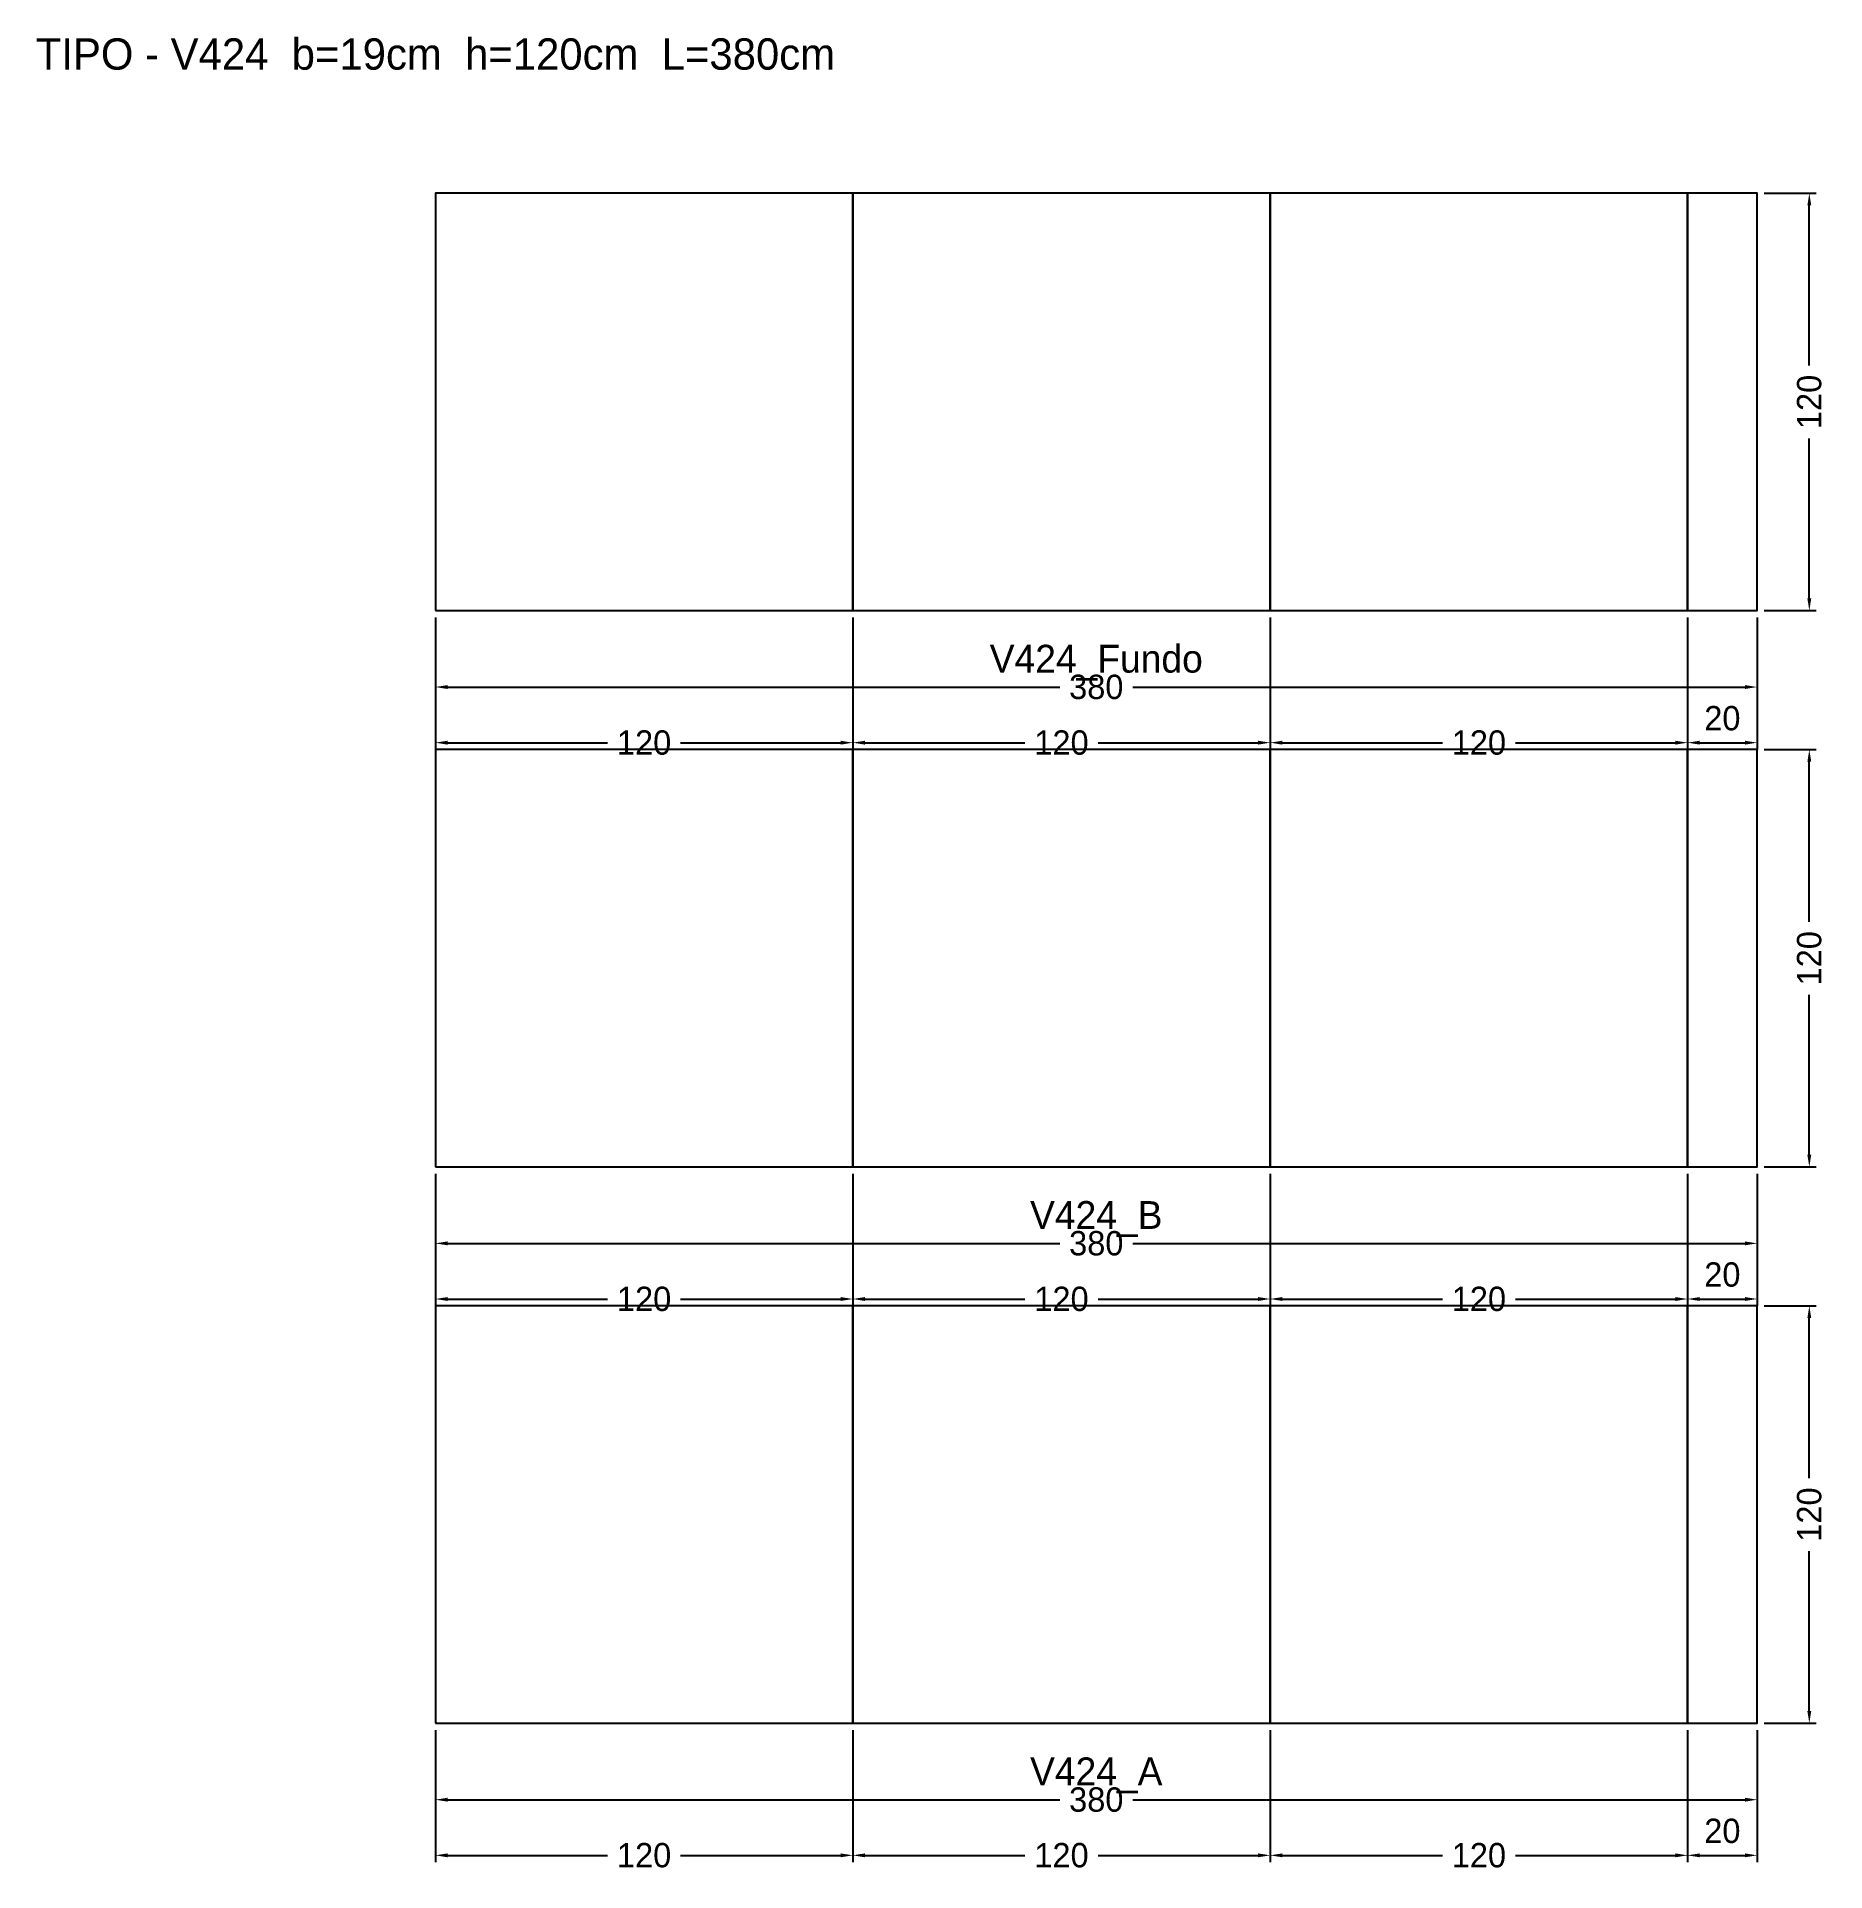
# Model space of a CAD drawing. Header units: metres. Extents: x -115 to 400, y -43 to 485.
import ezdxf

# ---------------------------------------------------------------- set-up
doc = ezdxf.new("R2010")
doc.units = ezdxf.units.M
for name, color, linetype in [('COTA', 3, 'Continuous'), ('NOMENCLATURA', 2, 'Continuous'), ('Paineis', 7, 'Continuous'), ('Texto Secao', 2, 'Continuous')]:
    doc.layers.add(name, color=color, linetype=linetype)
doc.dimstyles.new('COTA_VIG', dxfattribs={"dimtxt": 7, "dimasz": 3.5, "dimexe": 2, "dimexo": 2, "dimgap": 1.5, "dimtad": 1, "dimdec": 1, "dimcen": 2.5, "dimclrd": 3, "dimclre": 3, "dimclrt": 3, "dimazin": 3, "dimtfac": 1, "dimtmove": 0, "dimatfit": 3})

# ---------------------------------------------------------------- blocks, each defined once
blk = doc.blocks.new('_CLOSEDFILLED')
at = {"color": 0, "linetype": 'BYBLOCK'}
blk.add_solid([(-1, 0.16), (0, 0), (-1, -0.16)], dxfattribs=at)
blk = doc.blocks.new('*D1')
at = {"color": 3}
for p, q in [((0, -2), (0, -24)), ((380, -2), (380, -24)), ((3.5, -22), (179.5, -22)), ((200.5, -22), (376.5, -22))]:
    blk.add_line(p, q, dxfattribs=at)
at = {"layer": 'Defpoints'}
for p in [(0, 0), (380, 0), (0, -22)]:
    blk.add_point(p, dxfattribs=at)
at = {"layer": 'COTA', "color": 3, "xscale": 3.5, "yscale": 3.5, "rotation": 180}
blk.add_blockref('_CLOSEDFILLED', (0, -22), dxfattribs=at)
at = {"layer": 'COTA', "color": 3, "xscale": 3.5, "yscale": 3.5}
blk.add_blockref('_CLOSEDFILLED', (380, -22), dxfattribs=at)
at = {"layer": 'COTA', "color": 3, "insert": (190, -22), "char_height": 7, "attachment_point": 5}
blk.add_mtext('380', dxfattribs=at)
blk = doc.blocks.new('*D2')
at = {"color": 3}
for p, q in [((0, -2), (0, -40)), ((120, -2), (120, -40)), ((3.5, -38), (49.5, -38)), ((70.5, -38), (116.5, -38))]:
    blk.add_line(p, q, dxfattribs=at)
at = {"layer": 'Defpoints'}
for p in [(0, 0), (120, 0), (0, -38)]:
    blk.add_point(p, dxfattribs=at)
at = {"layer": 'COTA', "color": 3, "xscale": 3.5, "yscale": 3.5, "rotation": 180}
blk.add_blockref('_CLOSEDFILLED', (0, -38), dxfattribs=at)
at = {"layer": 'COTA', "color": 3, "xscale": 3.5, "yscale": 3.5}
blk.add_blockref('_CLOSEDFILLED', (120, -38), dxfattribs=at)
at = {"layer": 'COTA', "color": 3, "insert": (60, -38), "char_height": 7, "attachment_point": 5}
blk.add_mtext('120', dxfattribs=at)
blk = doc.blocks.new('*D3')
at = {"color": 3}
for p, q in [((120, -2), (120, -40)), ((240, -2), (240, -40)), ((123.5, -38), (169.5, -38)), ((190.5, -38), (236.5, -38))]:
    blk.add_line(p, q, dxfattribs=at)
at = {"layer": 'Defpoints'}
for p in [(120, 0), (240, 0), (120, -38)]:
    blk.add_point(p, dxfattribs=at)
at = {"layer": 'COTA', "color": 3, "xscale": 3.5, "yscale": 3.5, "rotation": 180}
blk.add_blockref('_CLOSEDFILLED', (120, -38), dxfattribs=at)
at = {"layer": 'COTA', "color": 3, "xscale": 3.5, "yscale": 3.5}
blk.add_blockref('_CLOSEDFILLED', (240, -38), dxfattribs=at)
at = {"layer": 'COTA', "color": 3, "insert": (180, -38), "char_height": 7, "attachment_point": 5}
blk.add_mtext('120', dxfattribs=at)
blk = doc.blocks.new('*D4')
at = {"color": 3}
for p, q in [((240, -2), (240, -40)), ((360, -2), (360, -40)), ((243.5, -38), (289.5, -38)), ((310.5, -38), (356.5, -38))]:
    blk.add_line(p, q, dxfattribs=at)
at = {"layer": 'Defpoints'}
for p in [(240, 0), (360, 0), (240, -38)]:
    blk.add_point(p, dxfattribs=at)
at = {"layer": 'COTA', "color": 3, "xscale": 3.5, "yscale": 3.5, "rotation": 180}
blk.add_blockref('_CLOSEDFILLED', (240, -38), dxfattribs=at)
at = {"layer": 'COTA', "color": 3, "xscale": 3.5, "yscale": 3.5}
blk.add_blockref('_CLOSEDFILLED', (360, -38), dxfattribs=at)
at = {"layer": 'COTA', "color": 3, "insert": (300, -38), "char_height": 7, "attachment_point": 5}
blk.add_mtext('120', dxfattribs=at)
blk = doc.blocks.new('*D5')
at = {"color": 3}
for p, q in [((360, -2), (360, -40)), ((380, -2), (380, -40)), ((363.5, -38), (376.5, -38))]:
    blk.add_line(p, q, dxfattribs=at)
at = {"layer": 'Defpoints'}
for p in [(360, 0), (380, 0), (360, -38)]:
    blk.add_point(p, dxfattribs=at)
at = {"layer": 'COTA', "color": 3, "xscale": 3.5, "yscale": 3.5, "rotation": 180}
blk.add_blockref('_CLOSEDFILLED', (360, -38), dxfattribs=at)
at = {"layer": 'COTA', "color": 3, "xscale": 3.5, "yscale": 3.5}
blk.add_blockref('_CLOSEDFILLED', (380, -38), dxfattribs=at)
at = {"layer": 'COTA', "color": 3, "insert": (370, -31), "char_height": 7, "attachment_point": 5}
blk.add_mtext('20', dxfattribs=at)
blk = doc.blocks.new('*D6')
at = {"color": 3}
for p, q in [((382, 120), (397, 120)), ((395, 70.5), (395, 116.5)), ((395, 3.5), (395, 49.5)), ((382, 0), (397, 0))]:
    blk.add_line(p, q, dxfattribs=at)
at = {"layer": 'Defpoints'}
for p in [(380, 120), (380, 0), (395, 0)]:
    blk.add_point(p, dxfattribs=at)
at = {"layer": 'COTA', "color": 3, "xscale": 3.5, "yscale": 3.5}
for p, rotation in [((395, 120), 90), ((395, 0), 270)]:
    blk.add_blockref('_CLOSEDFILLED', p, dxfattribs=dict(at, rotation=rotation))
at = {"layer": 'COTA', "color": 3, "insert": (395, 60), "char_height": 7, "attachment_point": 5, "rotation": 90}
blk.add_mtext('120', dxfattribs=at)
blk = doc.blocks.new('*D7')
at = {"color": 3}
for p, q in [((0, 158), (0, 136)), ((380, 158), (380, 136)), ((3.5, 138), (179.5, 138)), ((200.5, 138), (376.5, 138))]:
    blk.add_line(p, q, dxfattribs=at)
at = {"layer": 'Defpoints'}
for p in [(0, 160), (380, 160), (0, 138)]:
    blk.add_point(p, dxfattribs=at)
at = {"layer": 'COTA', "color": 3, "xscale": 3.5, "yscale": 3.5, "rotation": 180}
blk.add_blockref('_CLOSEDFILLED', (0, 138), dxfattribs=at)
at = {"layer": 'COTA', "color": 3, "xscale": 3.5, "yscale": 3.5}
blk.add_blockref('_CLOSEDFILLED', (380, 138), dxfattribs=at)
at = {"layer": 'COTA', "color": 3, "insert": (190, 138), "char_height": 7, "attachment_point": 5}
blk.add_mtext('380', dxfattribs=at)
blk = doc.blocks.new('*D8')
at = {"color": 3}
for p, q in [((0, 158), (0, 120)), ((120, 158), (120, 120)), ((3.5, 122), (49.5, 122)), ((70.5, 122), (116.5, 122))]:
    blk.add_line(p, q, dxfattribs=at)
at = {"layer": 'Defpoints'}
for p in [(0, 160), (120, 160), (0, 122)]:
    blk.add_point(p, dxfattribs=at)
at = {"layer": 'COTA', "color": 3, "xscale": 3.5, "yscale": 3.5, "rotation": 180}
blk.add_blockref('_CLOSEDFILLED', (0, 122), dxfattribs=at)
at = {"layer": 'COTA', "color": 3, "xscale": 3.5, "yscale": 3.5}
blk.add_blockref('_CLOSEDFILLED', (120, 122), dxfattribs=at)
at = {"layer": 'COTA', "color": 3, "insert": (60, 122), "char_height": 7, "attachment_point": 5}
blk.add_mtext('120', dxfattribs=at)
blk = doc.blocks.new('*D9')
at = {"color": 3}
for p, q in [((120, 158), (120, 120)), ((240, 158), (240, 120)), ((123.5, 122), (169.5, 122)), ((190.5, 122), (236.5, 122))]:
    blk.add_line(p, q, dxfattribs=at)
at = {"layer": 'Defpoints'}
for p in [(120, 160), (240, 160), (120, 122)]:
    blk.add_point(p, dxfattribs=at)
at = {"layer": 'COTA', "color": 3, "xscale": 3.5, "yscale": 3.5, "rotation": 180}
blk.add_blockref('_CLOSEDFILLED', (120, 122), dxfattribs=at)
at = {"layer": 'COTA', "color": 3, "xscale": 3.5, "yscale": 3.5}
blk.add_blockref('_CLOSEDFILLED', (240, 122), dxfattribs=at)
at = {"layer": 'COTA', "color": 3, "insert": (180, 122), "char_height": 7, "attachment_point": 5}
blk.add_mtext('120', dxfattribs=at)
blk = doc.blocks.new('*D10')
at = {"color": 3}
for p, q in [((240, 158), (240, 120)), ((360, 158), (360, 120)), ((243.5, 122), (289.5, 122)), ((310.5, 122), (356.5, 122))]:
    blk.add_line(p, q, dxfattribs=at)
at = {"layer": 'Defpoints'}
for p in [(240, 160), (360, 160), (240, 122)]:
    blk.add_point(p, dxfattribs=at)
at = {"layer": 'COTA', "color": 3, "xscale": 3.5, "yscale": 3.5, "rotation": 180}
blk.add_blockref('_CLOSEDFILLED', (240, 122), dxfattribs=at)
at = {"layer": 'COTA', "color": 3, "xscale": 3.5, "yscale": 3.5}
blk.add_blockref('_CLOSEDFILLED', (360, 122), dxfattribs=at)
at = {"layer": 'COTA', "color": 3, "insert": (300, 122), "char_height": 7, "attachment_point": 5}
blk.add_mtext('120', dxfattribs=at)
blk = doc.blocks.new('*D11')
at = {"color": 3}
for p, q in [((360, 158), (360, 120)), ((380, 158), (380, 120)), ((363.5, 122), (376.5, 122))]:
    blk.add_line(p, q, dxfattribs=at)
at = {"layer": 'Defpoints'}
for p in [(360, 160), (380, 160), (360, 122)]:
    blk.add_point(p, dxfattribs=at)
at = {"layer": 'COTA', "color": 3, "xscale": 3.5, "yscale": 3.5, "rotation": 180}
blk.add_blockref('_CLOSEDFILLED', (360, 122), dxfattribs=at)
at = {"layer": 'COTA', "color": 3, "xscale": 3.5, "yscale": 3.5}
blk.add_blockref('_CLOSEDFILLED', (380, 122), dxfattribs=at)
at = {"layer": 'COTA', "color": 3, "insert": (370, 129), "char_height": 7, "attachment_point": 5}
blk.add_mtext('20', dxfattribs=at)
blk = doc.blocks.new('*D12')
at = {"color": 3}
for p, q in [((382, 280), (397, 280)), ((395, 230.5), (395, 276.5)), ((395, 163.5), (395, 209.5)), ((382, 160), (397, 160))]:
    blk.add_line(p, q, dxfattribs=at)
at = {"layer": 'Defpoints'}
for p in [(380, 280), (380, 160), (395, 160)]:
    blk.add_point(p, dxfattribs=at)
at = {"layer": 'COTA', "color": 3, "xscale": 3.5, "yscale": 3.5}
for p, rotation in [((395, 280), 90), ((395, 160), 270)]:
    blk.add_blockref('_CLOSEDFILLED', p, dxfattribs=dict(at, rotation=rotation))
at = {"layer": 'COTA', "color": 3, "insert": (395, 220), "char_height": 7, "attachment_point": 5, "rotation": 90}
blk.add_mtext('120', dxfattribs=at)
blk = doc.blocks.new('*D13')
at = {"color": 3}
for p, q in [((0, 318), (0, 296)), ((380, 318), (380, 296)), ((3.5, 298), (179.5, 298)), ((200.5, 298), (376.5, 298))]:
    blk.add_line(p, q, dxfattribs=at)
at = {"layer": 'Defpoints'}
for p in [(0, 320), (380, 320), (0, 298)]:
    blk.add_point(p, dxfattribs=at)
at = {"layer": 'COTA', "color": 3, "xscale": 3.5, "yscale": 3.5, "rotation": 180}
blk.add_blockref('_CLOSEDFILLED', (0, 298), dxfattribs=at)
at = {"layer": 'COTA', "color": 3, "xscale": 3.5, "yscale": 3.5}
blk.add_blockref('_CLOSEDFILLED', (380, 298), dxfattribs=at)
at = {"layer": 'COTA', "color": 3, "insert": (190, 298), "char_height": 7, "attachment_point": 5}
blk.add_mtext('380', dxfattribs=at)
blk = doc.blocks.new('*D14')
at = {"color": 3}
for p, q in [((0, 318), (0, 280)), ((120, 318), (120, 280)), ((3.5, 282), (49.5, 282)), ((70.5, 282), (116.5, 282))]:
    blk.add_line(p, q, dxfattribs=at)
at = {"layer": 'Defpoints'}
for p in [(0, 320), (120, 320), (0, 282)]:
    blk.add_point(p, dxfattribs=at)
at = {"layer": 'COTA', "color": 3, "xscale": 3.5, "yscale": 3.5, "rotation": 180}
blk.add_blockref('_CLOSEDFILLED', (0, 282), dxfattribs=at)
at = {"layer": 'COTA', "color": 3, "xscale": 3.5, "yscale": 3.5}
blk.add_blockref('_CLOSEDFILLED', (120, 282), dxfattribs=at)
at = {"layer": 'COTA', "color": 3, "insert": (60, 282), "char_height": 7, "attachment_point": 5}
blk.add_mtext('120', dxfattribs=at)
blk = doc.blocks.new('*D15')
at = {"color": 3}
for p, q in [((120, 318), (120, 280)), ((240, 318), (240, 280)), ((123.5, 282), (169.5, 282)), ((190.5, 282), (236.5, 282))]:
    blk.add_line(p, q, dxfattribs=at)
at = {"layer": 'Defpoints'}
for p in [(120, 320), (240, 320), (120, 282)]:
    blk.add_point(p, dxfattribs=at)
at = {"layer": 'COTA', "color": 3, "xscale": 3.5, "yscale": 3.5, "rotation": 180}
blk.add_blockref('_CLOSEDFILLED', (120, 282), dxfattribs=at)
at = {"layer": 'COTA', "color": 3, "xscale": 3.5, "yscale": 3.5}
blk.add_blockref('_CLOSEDFILLED', (240, 282), dxfattribs=at)
at = {"layer": 'COTA', "color": 3, "insert": (180, 282), "char_height": 7, "attachment_point": 5}
blk.add_mtext('120', dxfattribs=at)
blk = doc.blocks.new('*D16')
at = {"color": 3}
for p, q in [((240, 318), (240, 280)), ((360, 318), (360, 280)), ((243.5, 282), (289.5, 282)), ((310.5, 282), (356.5, 282))]:
    blk.add_line(p, q, dxfattribs=at)
at = {"layer": 'Defpoints'}
for p in [(240, 320), (360, 320), (240, 282)]:
    blk.add_point(p, dxfattribs=at)
at = {"layer": 'COTA', "color": 3, "xscale": 3.5, "yscale": 3.5, "rotation": 180}
blk.add_blockref('_CLOSEDFILLED', (240, 282), dxfattribs=at)
at = {"layer": 'COTA', "color": 3, "xscale": 3.5, "yscale": 3.5}
blk.add_blockref('_CLOSEDFILLED', (360, 282), dxfattribs=at)
at = {"layer": 'COTA', "color": 3, "insert": (300, 282), "char_height": 7, "attachment_point": 5}
blk.add_mtext('120', dxfattribs=at)
blk = doc.blocks.new('*D17')
at = {"color": 3}
for p, q in [((360, 318), (360, 280)), ((380, 318), (380, 280)), ((363.5, 282), (376.5, 282))]:
    blk.add_line(p, q, dxfattribs=at)
at = {"layer": 'Defpoints'}
for p in [(360, 320), (380, 320), (360, 282)]:
    blk.add_point(p, dxfattribs=at)
at = {"layer": 'COTA', "color": 3, "xscale": 3.5, "yscale": 3.5, "rotation": 180}
blk.add_blockref('_CLOSEDFILLED', (360, 282), dxfattribs=at)
at = {"layer": 'COTA', "color": 3, "xscale": 3.5, "yscale": 3.5}
blk.add_blockref('_CLOSEDFILLED', (380, 282), dxfattribs=at)
at = {"layer": 'COTA', "color": 3, "insert": (370, 289), "char_height": 7, "attachment_point": 5}
blk.add_mtext('20', dxfattribs=at)
blk = doc.blocks.new('*D18')
at = {"color": 3}
for p, q in [((382, 440), (397, 440)), ((395, 390.5), (395, 436.5)), ((395, 323.5), (395, 369.5)), ((382, 320), (397, 320))]:
    blk.add_line(p, q, dxfattribs=at)
at = {"layer": 'Defpoints'}
for p in [(380, 440), (380, 320), (395, 320)]:
    blk.add_point(p, dxfattribs=at)
at = {"layer": 'COTA', "color": 3, "xscale": 3.5, "yscale": 3.5}
for p, rotation in [((395, 440), 90), ((395, 320), 270)]:
    blk.add_blockref('_CLOSEDFILLED', p, dxfattribs=dict(at, rotation=rotation))
at = {"layer": 'COTA', "color": 3, "insert": (395, 380), "char_height": 7, "attachment_point": 5, "rotation": 90}
blk.add_mtext('120', dxfattribs=at)

msp = doc.modelspace()

# ---------------------------------------------------------------- linework, layer by layer
at = {"layer": 'Paineis'}
for points in [[(0, 320), (120, 320), (120, 440), (0, 440)], [(120, 320), (240, 320), (240, 440), (120, 440)], [(240, 320), (360, 320), (360, 440), (240, 440)], [(360, 320), (380, 320), (380, 440), (360, 440)], [(0, 160), (120, 160), (120, 280), (0, 280)], [(120, 160), (240, 160), (240, 280), (120, 280)], [(240, 160), (360, 160), (360, 280), (240, 280)], [(360, 160), (380, 160), (380, 280), (360, 280)], [(0, 0), (120, 0), (120, 120), (0, 120)], [(120, 0), (240, 0), (240, 120), (120, 120)], [(240, 0), (360, 0), (360, 120), (240, 120)], [(360, 0), (380, 0), (380, 120), (360, 120)]]:
    msp.add_lwpolyline(points, close=True, dxfattribs=at)

# ---------------------------------------------------------------- texts
at = {"layer": 'NOMENCLATURA', "insert": (0, 480), "char_height": 9, "width": 400, "attachment_point": 5}
msp.add_mtext('TIPO - V424  b=19cm  h=120cm  L=380cm', dxfattribs=at)
at = {"layer": 'Texto Secao', "char_height": 8, "width": 400, "attachment_point": 5}
for s, insert in [('V424_Fundo', (190, 305)), ('V424_B', (190, 145)), ('V424_A', (190, -15))]:
    msp.add_mtext(s, dxfattribs=dict(at, insert=insert))

# ---------------------------------------------------------------- dimensions: what is measured, and where the dimension line sits
at = {"layer": 'COTA'}
for base, p1, p2, picture, middle in [((395, 320), (380, 320), (380, 440), '*D18', (395, 380)), ((395, 160), (380, 160), (380, 280), '*D12', (395, 220)), ((395, 0), (380, 0), (380, 120), '*D6', (395, 60))]:
    dim = msp.add_linear_dim(base=base, p1=p1, p2=p2, angle=90, dimstyle='COTA_VIG', dxfattribs=at)
    dim.commit()
    dim.dimension.update_dxf_attribs({"geometry": picture, "text_midpoint": middle})
for base, p1, p2, picture, middle in [((0, 298), (0, 320), (380, 320), '*D13', (190, 298)), ((0, 282), (0, 320), (120, 320), '*D14', (60, 282)), ((120, 282), (120, 320), (240, 320), '*D15', (180, 282)), ((240, 282), (240, 320), (360, 320), '*D16', (300, 282)), ((360, 282), (360, 320), (380, 320), '*D17', (370, 289)), ((0, 138), (0, 160), (380, 160), '*D7', (190, 138)), ((0, 122), (0, 160), (120, 160), '*D8', (60, 122)), ((120, 122), (120, 160), (240, 160), '*D9', (180, 122)), ((240, 122), (240, 160), (360, 160), '*D10', (300, 122)), ((360, 122), (360, 160), (380, 160), '*D11', (370, 129)), ((0, -22), (0, 0), (380, 0), '*D1', (190, -22)), ((0, -38), (0, 0), (120, 0), '*D2', (60, -38)), ((120, -38), (120, 0), (240, 0), '*D3', (180, -38)), ((240, -38), (240, 0), (360, 0), '*D4', (300, -38)), ((360, -38), (360, 0), (380, 0), '*D5', (370, -31))]:
    dim = msp.add_linear_dim(base=base, p1=p1, p2=p2, dimstyle='COTA_VIG', dxfattribs=at)
    dim.commit()
    dim.dimension.update_dxf_attribs({"geometry": picture, "text_midpoint": middle})

doc.saveas('drawing.dxf')
